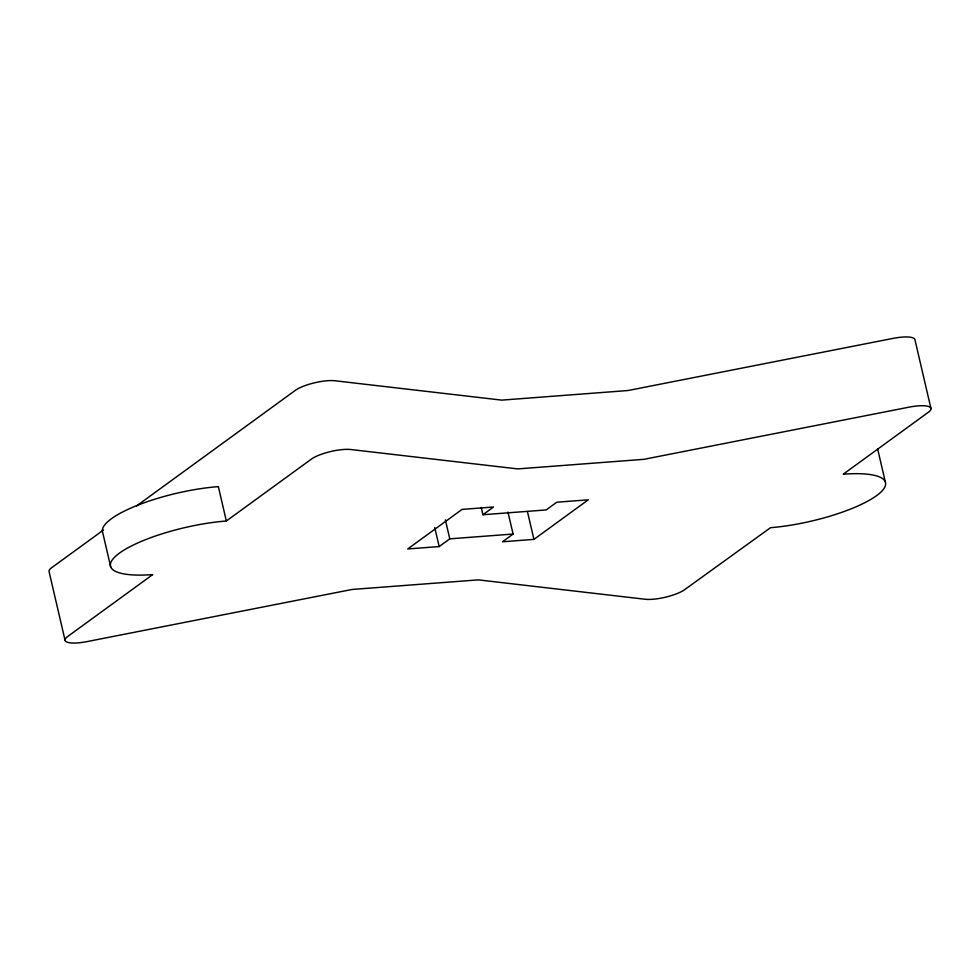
<?xml version="1.0" encoding="UTF-8"?>
<svg xmlns="http://www.w3.org/2000/svg" width="980" height="980" viewBox="0 0 980 980"><rect width="100%" height="100%" fill="white"/><g stroke="black" fill="none" stroke-linecap="round" stroke-linejoin="round"><path stroke-width="1.47" d="M103.463 530.021L51.72 567.69A24.341 6.223 -13.1 0 0 49 571.316L65.011 640.087M136.563 505.937L295.335 390.359A24.341 6.223 -13.1 0 1 334.866 380.755L501.711 400.122L627.898 390.542L893.013 338.394A24.341 6.223 -13.1 0 1 914.989 339.913L931 408.685M226.343 521.005L311.346 459.13A24.341 6.223 -13.1 0 1 350.865 449.526L517.71 468.906L643.909 459.326L909.011 407.166A24.341 6.223 -13.1 0 1 928.281 412.31L843.278 474.185L844.135 474.124A81.156 20.727 -13.1 0 1 876.573 495.66A81.156 20.727 -13.1 0 1 770.537 527.693L684.665 589.642A24.341 6.223 -13.1 0 1 645.134 599.246L478.289 579.878L352.102 589.458L86.987 641.606A24.341 6.223 -13.1 0 1 67.73 636.461L152.733 574.586L151.863 574.648A81.156 20.727 -13.1 0 1 119.425 553.124A81.156 20.727 -13.1 0 1 225.474 521.078L226.343 521.005L218.344 486.619L217.474 486.693A81.156 20.727 -13.1 0 0 137.126 505.447A81.156 20.727 -13.1 0 0 102.68 532.434L110.691 566.82M481.205 507.42L482.907 514.733L493.516 507.015L462.07 509.392L407.729 548.959L439.175 546.571L449.783 538.841L513.091 534.039L507.983 512.087M513.091 534.039L502.483 541.769L533.929 539.38L588.27 499.825L556.824 502.201L546.215 509.931L482.907 514.733M877.651 448.999L885.32 481.952M527.448 511.572L533.929 539.38M445.361 519.817L449.783 538.841M434.74 527.546L439.175 546.571"/></g></svg>
